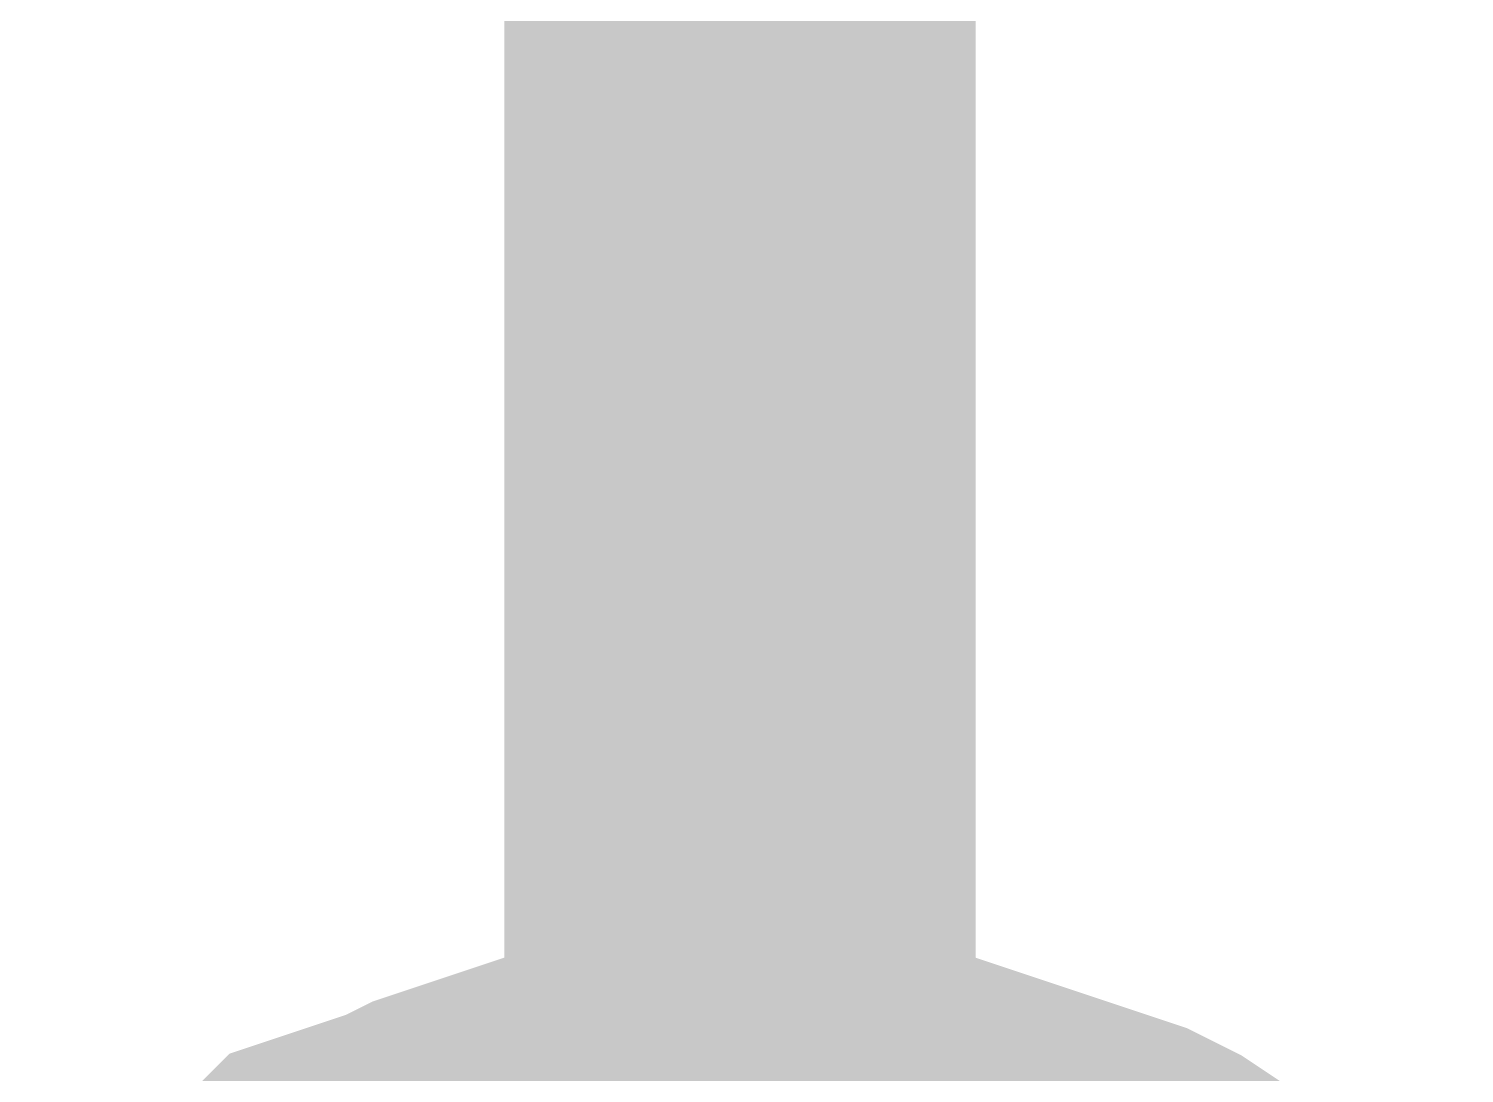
# Model space of a CAD drawing. Header units: inches. Extents: x 0 to 431, y 0 to 297.
# Drawn here: x 86.771 to 87.684, y 97.025 to 97.689 of the extents above; entities that cross this region are included whole.
import ezdxf

# ---------------------------------------------------------------- set-up
doc = ezdxf.new("R2010")
doc.units = ezdxf.units.IN
doc.layers.add('Sheet', color=255, linetype='Continuous')

msp = doc.modelspace()

# ---------------------------------------------------------------- linework, layer by layer
at = {"layer": 'Sheet'}
for points in [[(87.22337, 93.91544, 0.29972, 0.29972, 0), (87.22337, 96.45279, 0.29972, 0.29972, 0), (87.22337, 98.99853, 0.29972, 0.29972, 0)], [(86.92092, 96.86447, 0.29972, 0.29972, 0), (86.94613, 96.88128, 0.29972, 0.29972, 0), (86.96293, 96.88968, 0.29972, 0.29972, 0), (86.97973, 96.90648, 0.29972, 0.29972, 0), (87.00494, 96.91489, 0.29972, 0.29972, 0), (87.03014, 96.92329, 0.29972, 0.29972, 0), (87.04694, 96.93169, 0.29972, 0.29972, 0), (87.07215, 96.94009, 0.29972, 0.29972, 0), (87.09735, 96.94849, 0.29972, 0.29972, 0), (87.12256, 96.95689, 0.29972, 0.29972, 0), (87.14776, 96.95689, 0.29972, 0.29972, 0), (87.17296, 96.9653, 0.29972, 0.29972, 0), (87.19817, 96.9653, 0.29972, 0.29972, 0), (87.22337, 96.9653, 0.29972, 0.29972, 0)], [(86.92092, 96.86447, 0.29972, 0.29972, 0), (86.94613, 96.88128, 0.29972, 0.29972, 0), (86.96293, 96.88968, 0.29972, 0.29972, 0), (86.97973, 96.90648, 0.29972, 0.29972, 0), (87.00494, 96.91489, 0.29972, 0.29972, 0), (87.03014, 96.92329, 0.29972, 0.29972, 0), (87.04694, 96.93169, 0.29972, 0.29972, 0), (87.07215, 96.94009, 0.29972, 0.29972, 0), (87.09735, 96.94849, 0.29972, 0.29972, 0), (87.12256, 96.95689, 0.29972, 0.29972, 0), (87.14776, 96.95689, 0.29972, 0.29972, 0), (87.17296, 96.9653, 0.29972, 0.29972, 0), (87.19817, 96.9653, 0.29972, 0.29972, 0), (87.22337, 96.9653, 0.29972, 0.29972, 0)], [(86.92092, 96.86447, 0.29972, 0.29972, 0), (86.94613, 96.88128, 0.29972, 0.29972, 0), (86.96293, 96.88968, 0.29972, 0.29972, 0), (86.97973, 96.90648, 0.29972, 0.29972, 0), (87.00494, 96.91489, 0.29972, 0.29972, 0), (87.03014, 96.92329, 0.29972, 0.29972, 0), (87.04694, 96.93169, 0.29972, 0.29972, 0), (87.07215, 96.94009, 0.29972, 0.29972, 0), (87.09735, 96.94849, 0.29972, 0.29972, 0), (87.12256, 96.95689, 0.29972, 0.29972, 0), (87.14776, 96.95689, 0.29972, 0.29972, 0), (87.17296, 96.9653, 0.29972, 0.29972, 0), (87.19817, 96.9653, 0.29972, 0.29972, 0), (87.22337, 96.9653, 0.29972, 0.29972, 0)], [(86.92092, 96.86447, 0.29972, 0.29972, 0), (86.94613, 96.88128, 0.29972, 0.29972, 0), (86.96293, 96.88968, 0.29972, 0.29972, 0), (86.97973, 96.90648, 0.29972, 0.29972, 0), (87.00494, 96.91489, 0.29972, 0.29972, 0), (87.03014, 96.92329, 0.29972, 0.29972, 0), (87.04694, 96.93169, 0.29972, 0.29972, 0), (87.07215, 96.94009, 0.29972, 0.29972, 0), (87.09735, 96.94849, 0.29972, 0.29972, 0), (87.12256, 96.95689, 0.29972, 0.29972, 0), (87.14776, 96.95689, 0.29972, 0.29972, 0), (87.17296, 96.9653, 0.29972, 0.29972, 0), (87.19817, 96.9653, 0.29972, 0.29972, 0), (87.22337, 96.9653, 0.29972, 0.29972, 0)], [(86.92092, 96.86447, 0.29972, 0.29972, 0), (86.94613, 96.88128, 0.29972, 0.29972, 0), (86.96293, 96.88968, 0.29972, 0.29972, 0), (86.97973, 96.90648, 0.29972, 0.29972, 0), (87.00494, 96.91489, 0.29972, 0.29972, 0), (87.03014, 96.92329, 0.29972, 0.29972, 0), (87.04694, 96.93169, 0.29972, 0.29972, 0), (87.07215, 96.94009, 0.29972, 0.29972, 0), (87.09735, 96.94849, 0.29972, 0.29972, 0), (87.12256, 96.95689, 0.29972, 0.29972, 0), (87.14776, 96.95689, 0.29972, 0.29972, 0), (87.17296, 96.9653, 0.29972, 0.29972, 0), (87.19817, 96.9653, 0.29972, 0.29972, 0), (87.22337, 96.9653, 0.29972, 0.29972, 0)], [(87.22337, 96.9653, 0.29972, 0.29972, 0), (87.22337, 96.9653, 0.29972, 0.29972, 0)], [(87.22337, 96.9653, 0.29972, 0.29972, 0), (87.24858, 96.9653, 0.29972, 0.29972, 0), (87.27378, 96.9653, 0.29972, 0.29972, 0), (87.29898, 96.95689, 0.29972, 0.29972, 0), (87.32419, 96.95689, 0.29972, 0.29972, 0), (87.34939, 96.94849, 0.29972, 0.29972, 0), (87.3746, 96.94009, 0.29972, 0.29972, 0), (87.3998, 96.93169, 0.29972, 0.29972, 0), (87.42501, 96.92329, 0.29972, 0.29972, 0), (87.45021, 96.91489, 0.29972, 0.29972, 0), (87.46701, 96.90648, 0.29972, 0.29972, 0), (87.49222, 96.88968, 0.29972, 0.29972, 0), (87.50902, 96.88128, 0.29972, 0.29972, 0), (87.53422, 96.86447, 0.29972, 0.29972, 0)], [(87.22337, 96.9653, 0.29972, 0.29972, 0), (87.22337, 96.9653, 0.29972, 0.29972, 0)], [(87.22337, 96.9653, 0.29972, 0.29972, 0), (87.24858, 96.9653, 0.29972, 0.29972, 0), (87.27378, 96.9653, 0.29972, 0.29972, 0), (87.29898, 96.95689, 0.29972, 0.29972, 0), (87.32419, 96.95689, 0.29972, 0.29972, 0), (87.34939, 96.94849, 0.29972, 0.29972, 0), (87.3746, 96.94009, 0.29972, 0.29972, 0), (87.3998, 96.93169, 0.29972, 0.29972, 0), (87.42501, 96.92329, 0.29972, 0.29972, 0), (87.45021, 96.91489, 0.29972, 0.29972, 0), (87.46701, 96.90648, 0.29972, 0.29972, 0), (87.49222, 96.88968, 0.29972, 0.29972, 0), (87.50902, 96.88128, 0.29972, 0.29972, 0), (87.53422, 96.86447, 0.29972, 0.29972, 0)], [(87.22337, 96.9653, 0.29972, 0.29972, 0), (87.22337, 96.9653, 0.29972, 0.29972, 0)], [(87.22337, 96.9653, 0.29972, 0.29972, 0), (87.24858, 96.9653, 0.29972, 0.29972, 0), (87.27378, 96.9653, 0.29972, 0.29972, 0), (87.29898, 96.95689, 0.29972, 0.29972, 0), (87.32419, 96.95689, 0.29972, 0.29972, 0), (87.34939, 96.94849, 0.29972, 0.29972, 0), (87.3746, 96.94009, 0.29972, 0.29972, 0), (87.3998, 96.93169, 0.29972, 0.29972, 0), (87.42501, 96.92329, 0.29972, 0.29972, 0), (87.45021, 96.91489, 0.29972, 0.29972, 0), (87.46701, 96.90648, 0.29972, 0.29972, 0), (87.49222, 96.88968, 0.29972, 0.29972, 0), (87.50902, 96.88128, 0.29972, 0.29972, 0), (87.53422, 96.86447, 0.29972, 0.29972, 0)], [(87.22337, 96.9653, 0.29972, 0.29972, 0), (87.22337, 96.9653, 0.29972, 0.29972, 0)], [(87.22337, 96.9653, 0.29972, 0.29972, 0), (87.24858, 96.9653, 0.29972, 0.29972, 0), (87.27378, 96.9653, 0.29972, 0.29972, 0), (87.29898, 96.95689, 0.29972, 0.29972, 0), (87.32419, 96.95689, 0.29972, 0.29972, 0), (87.34939, 96.94849, 0.29972, 0.29972, 0), (87.3746, 96.94009, 0.29972, 0.29972, 0), (87.3998, 96.93169, 0.29972, 0.29972, 0), (87.42501, 96.92329, 0.29972, 0.29972, 0), (87.45021, 96.91489, 0.29972, 0.29972, 0), (87.46701, 96.90648, 0.29972, 0.29972, 0), (87.49222, 96.88968, 0.29972, 0.29972, 0), (87.50902, 96.88128, 0.29972, 0.29972, 0), (87.53422, 96.86447, 0.29972, 0.29972, 0)], [(87.22337, 96.9653, 0.29972, 0.29972, 0), (87.22337, 96.9653, 0.29972, 0.29972, 0)], [(87.22337, 96.9653, 0.29972, 0.29972, 0), (87.24858, 96.9653, 0.29972, 0.29972, 0), (87.27378, 96.9653, 0.29972, 0.29972, 0), (87.29898, 96.95689, 0.29972, 0.29972, 0), (87.32419, 96.95689, 0.29972, 0.29972, 0), (87.34939, 96.94849, 0.29972, 0.29972, 0), (87.3746, 96.94009, 0.29972, 0.29972, 0), (87.3998, 96.93169, 0.29972, 0.29972, 0), (87.42501, 96.92329, 0.29972, 0.29972, 0), (87.45021, 96.91489, 0.29972, 0.29972, 0), (87.46701, 96.90648, 0.29972, 0.29972, 0), (87.49222, 96.88968, 0.29972, 0.29972, 0), (87.50902, 96.88128, 0.29972, 0.29972, 0), (87.53422, 96.86447, 0.29972, 0.29972, 0)]]:
    msp.add_lwpolyline(points, format="xyseb", dxfattribs=at)

doc.saveas('drawing.dxf')
